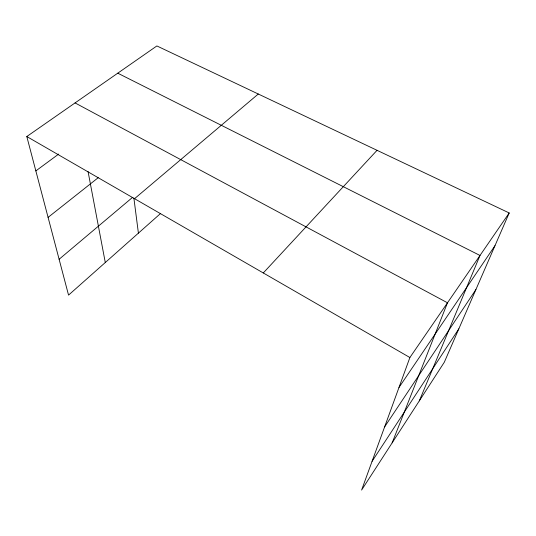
<?xml version="1.0" encoding="UTF-8"?>
<svg xmlns="http://www.w3.org/2000/svg" width="536" height="536" viewBox="0 0 536 536"><rect width="100%" height="100%" fill="white"/><g stroke="black" fill="none" stroke-linecap="round" stroke-linejoin="round"><path stroke-width="0.8" d="M509.2 212.966L409.886 357.525L361.606 490.058L444.324 362.202L509.2 212.966L156.881 45.942L26.8 136.533L68.548 295.115L160.646 213.415M392.144 442.857L447.486 302.793L75.067 102.919M419.306 400.868L480.001 255.464L117.766 73.184M372.071 461.335L458.836 328.823M384.62 426.884L475.901 289.561M398.972 387.481L494.989 245.655M263.283 272.958L377.049 150.315M134.543 198.689L258.292 94.014M59.114 259.27L132.412 197.503M48.086 217.382L98.215 177.697M35.845 170.904L58.705 154.066M26.8 136.533L409.886 357.525M88.072 171.607L105.284 262.526M133.879 198.072L138.409 233.14"/></g></svg>
